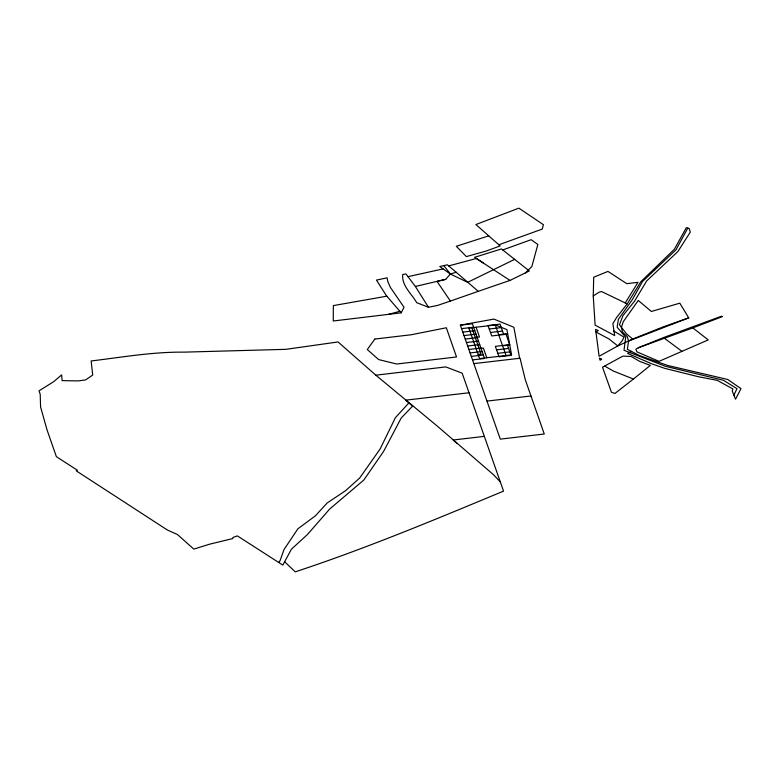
<?xml version="1.0" encoding="UTF-8"?>
<svg xmlns="http://www.w3.org/2000/svg" width="780" height="780" viewBox="0 0 780 780"><rect width="100%" height="100%" fill="white"/><g stroke="black" fill="none" stroke-linecap="round" stroke-linejoin="round"><path stroke-width="1.17" d="M631.585 351.351L627.588 353.36L652.119 363.968L664.794 368.365L698.158 376.662L717.317 380.377L732.888 388.957L732.215 390.965L735.54 399.194L741 388.654L727.769 379.49L667.943 365.537L639.62 355.612L627.374 349.323L628.573 341.084L627.286 336.638L622.479 332.095L621.397 327.493L623.259 321.711L638.255 300.446L651.358 311.464L679.819 303.176L688.73 317.869L663.829 326.625L632.716 339.007L626.476 333.82L619.447 324.782L622.986 315.569L634.55 301.187L646.659 280.946L677.888 251.54L690.31 232.138L689.159 228.472L686.332 227.692L674.368 249.249L640.828 281.746L627.208 303.898L616.561 317.538L612.875 323.612L614.679 335.595L595.12 325.133L593.249 295.961L593.707 277.212L607.971 271.401L626.75 283.666L638.001 282.35L625.228 302.942M733.726 395.519L736.983 388.674L723.401 380.25L665.476 366.308L624.019 350.288L625.706 337.233L617.165 327.249L618.374 319.332L632.365 299.598L642.544 281.463L676.016 249.775L687.794 228.091M284.68 561.785L295.269 571.847L296 571.594C366.415 548.321 435.045 519.597 503.539 491.127L500.331 481.962L493.72 474.913L437.268 426.075L375.843 375.19L338.052 341.952L285.86 349.333L184.041 352.141C152.753 351.809 122.05 357.25 91.143 360.965L92.722 375.043L85.585 379.938L78.156 380.903L62.108 380.63L61.63 374.887L53.81 381.576L39 390.868L40.199 394.241L40.599 407.004L47.014 429.848L56.374 456.651L77.434 470.272L76.245 470.857L167.495 530.088L177.479 534.534L193.81 549.11L209.537 544.206L232.81 538.541L232.889 537.478L237.383 535.899L282.818 565.11L291.427 549.188L307.418 534.534L329.667 509.057L363.831 480.012L383.74 451.181L401.164 418.09L412.639 406.058L405.61 400.179L469.034 392.759M401.203 312.829L404.02 307.252L390.468 287.537L387.865 281.697L387.114 277.817L376.457 280.088L386.305 295.561L401.203 312.829L333.245 320.999L333.352 305.604L386.831 296.176M278.665 562.438L280.118 560.557L284.037 549.51L297.921 528.772L315.354 515.863L327.21 502.944L345.53 490.717L359.668 478.033L380.094 449.017L395.401 417.671L408.886 402.909M478.257 291.33L450.401 301.07L437.014 281.385L445.682 279.357L450.372 274.053L456.154 272.24L478.257 291.33L509.993 280.41L529.318 270.962L501.472 248.937L474.572 257.332L509.993 280.41M525.291 273.01L531.853 266.546L537.849 244.471L531.102 239.694L502.749 249.951M633.418 379.041L650.354 365.381L639.59 361.345L631.205 356.46L622.908 356.119L602.521 367.195L611.413 392.213L614.923 393.471L633.418 379.041L613.382 371.065L604.832 366.161M593.249 295.961L599.079 292.198L601.526 291.525L627.208 303.898M638.235 347.802L635.866 349.206L636.938 351.868L659.012 361.345L708.221 339.904L692.825 327.883L638.235 347.802L663.995 337.389L721.5 316.212L722.407 316.602L692.825 327.883M613.519 330.866L623.99 337.145L622.362 340.519L617.838 345.94L608.887 338.9L595.94 332.007L598.328 330.574L595.608 329.404L599.108 356.265L617.838 345.94L632.716 339.007M514.693 259.34L467.678 282.321L450.372 274.053L439.774 266.536L447.359 264.8L456.154 272.24M628.573 341.084L688.73 317.869M498.869 244.764L542.246 229.076L543.426 224.708L518.875 208.153L475.888 224.543L500.194 245.924L486.418 250.975L466.362 256.601L456.29 246.295L488.728 235.843M450.401 301.07L437.639 305.399L428.483 307.271L416.705 302.669C411.694 293.738 401.583 285.87 402.724 274.56L405.902 273.897L415.369 286.455L428.483 307.271M388.489 314.36L399.955 311.259M448.685 265.921L476.356 258.482L483.229 262.928M415.369 286.455L445.682 279.357M407.979 276.647L443.108 268.905M473.86 363.616L520.045 358.235L525.291 379.704L544.264 434.011L500.292 439.13L460.356 325.153L493.925 319.098L513.874 327.269L519.636 358.283M375.843 375.19L445.79 366.912L462.16 373.181L500.331 481.962M460.356 325.153L472.387 323.749L484.575 358.469L472.543 359.882M461.575 328.624L473.606 327.22M462.793 332.095L474.825 330.691M489.255 329.004L501.286 327.59M464.012 335.575L476.044 334.162M490.474 332.475L502.505 331.071M475.264 337.447L479.476 336.96L476.063 327.229M507.653 333.665L498.722 334.708L495.31 324.977M465.231 339.046L477.262 337.633M466.45 342.517L478.481 341.104M467.668 345.988L479.7 344.584M468.887 349.459L480.919 348.055M479.154 348.562L483.376 348.075L486.779 357.767M509.759 344.984L502.622 345.813L506.025 355.514M470.106 352.93L482.137 351.526M496.577 349.84L508.599 348.426M478.15 354.422L481.084 354.081L471.851 327.727M471.325 356.401L483.356 354.998M497.796 353.311L509.818 351.897M484.322 436.361L453.17 440.017L457.216 443.576M486.983 401.095L530.985 395.977M664.336 338.227L682.022 351.361M443.82 265.61L450.372 274.053M503.724 334.542L500.068 324.119L488.036 325.533L491.692 335.946L506.044 334.269L509.701 344.682L495.349 346.369L499.015 356.782L511.036 355.378L507.38 344.955M498.829 335.117L502.486 345.53M374.819 339.066L367.302 349.537L378.651 359.58L396.708 364.026L456.524 356.957L446.326 327.766L411.284 334.747L374.819 339.066M601.594 359.209L600.132 360.282L599.371 358.088L601.594 359.209M495.495 324.958L468.897 328.068L479.612 358.605L511.592 354.871L506.902 329.628L495.495 324.958"/></g></svg>
